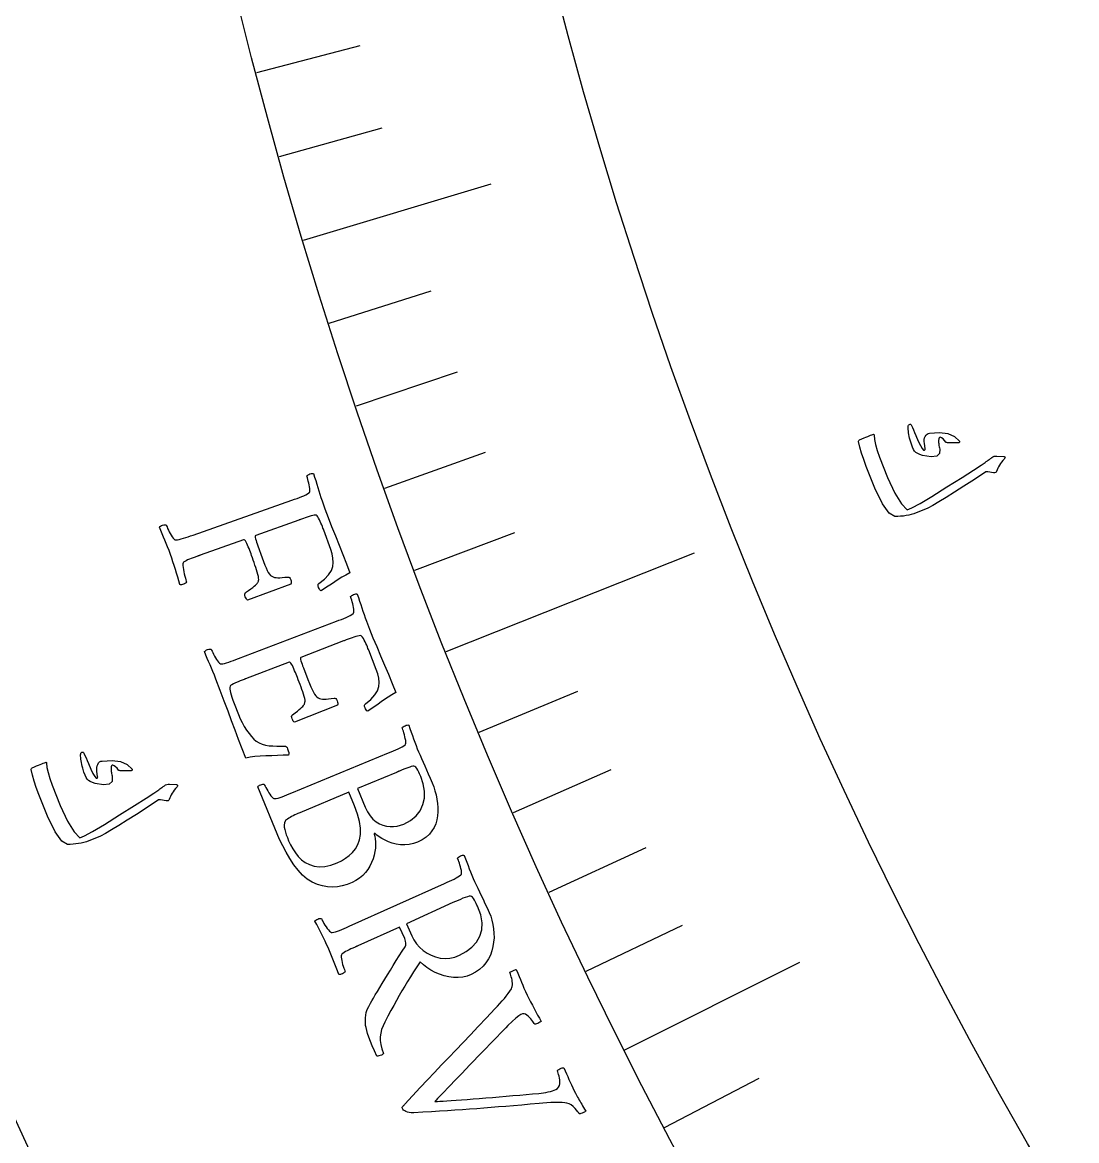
# Model space of a CAD drawing. Header units: millimetres. Extents: x -83 to 83, y -82 to 91.
# Drawn here: x -56.48 to -44.76, y -25.96 to -13.52 of the extents above; entities that cross this region are included whole.
import ezdxf

# ---------------------------------------------------------------- set-up
doc = ezdxf.new("R2010")
doc.units = ezdxf.units.MM
for name, color, linetype in [('CUT_OUTER', 1, 'Continuous'), ('ENGRAVE', 7, 'Continuous'), ('ENGRAVE_FINE', 8, 'Continuous'), ('TEXT', 5, 'Continuous')]:
    doc.layers.add(name, color=color, linetype=linetype)

msp = doc.modelspace()

# ---------------------------------------------------------------- linework, layer by layer
at = {"layer": 'CUT_OUTER'}
msp.add_arc((0, 0), 82.5, 179.648438, 0, dxfattribs=at)
at = {"layer": 'ENGRAVE'}
for points in [[(-53.3559, -15.9451), (-51.2691, -15.3215)], [(-51.769, -20.5199), (-49.008, -19.4255)], [(-49.7849, -24.9511), (-47.8378, -23.9753)]]:
    msp.add_lwpolyline(points, dxfattribs=at)
for radius in [80.85, 80.85, 78.6844, 74.6625, 74.6625, 71.4862, 65.5875, 65.5875, 62.1225, 55.6875, 55.6875, 52.2225, 45.7875, 45.7875]:
    msp.add_circle((0, 0), radius, dxfattribs=at)
at = {"layer": 'ENGRAVE_FINE'}
for points in [[(-53.8773, -14.0831), (-52.7279, -13.7827)], [(-53.6247, -15.0161), (-52.4808, -14.6958)], [(-53.0708, -16.8698), (-51.9386, -16.5099)], [(-52.7695, -17.7899), (-51.6437, -17.4104)], [(-52.452, -18.7052), (-51.333, -18.3061)], [(-52.1185, -19.6152), (-51.0067, -19.1968)], [(-51.4037, -21.4187), (-50.307, -20.9618)], [(-51.0225, -22.3116), (-49.934, -21.8356)], [(-50.6255, -23.1981), (-49.5455, -22.7032)], [(-50.213, -24.0781), (-49.1418, -23.5644)], [(-49.3414, -25.817), (-48.2888, -25.2663)]]:
    msp.add_lwpolyline(points, dxfattribs=at)
at = {"layer": 'TEXT'}
for points in [[(-46.0606, -18.1831), (-46.0597, -18.1865), (-46.0599, -18.1898), (-46.0612, -18.193), (-46.0634, -18.1961), (-46.0659, -18.1978), (-46.0687, -18.1992), (-46.072, -18.2002), (-46.0756, -18.2009), (-46.1816, -18.2012), (-46.1926, -18.2005), (-46.2016, -18.1987), (-46.2085, -18.1958), (-46.2133, -18.1919), (-46.2279, -18.1728), (-46.2432, -18.1577), (-46.2593, -18.1465), (-46.276, -18.1393), (-46.2832, -18.1394), (-46.2886, -18.1453), (-46.2923, -18.1569), (-46.2943, -18.1743), (-46.2939, -18.1852), (-46.2931, -18.1963), (-46.292, -18.2077), (-46.2906, -18.2194), (-46.2887, -18.2313), (-46.2865, -18.2438), (-46.2838, -18.2566), (-46.2806, -18.27), (-46.2817, -18.3208), (-46.3137, -18.3496), (-46.3768, -18.3564), (-46.4709, -18.3411), (-46.5009, -18.3313), (-46.5258, -18.3199), (-46.5455, -18.307), (-46.56, -18.2925), (-46.5716, -18.2749), (-46.5836, -18.249), (-46.5961, -18.2148), (-46.6091, -18.1723), (-46.6152, -18.1504), (-46.6203, -18.1294), (-46.6243, -18.1092), (-46.6272, -18.0898), (-46.6294, -18.0714), (-46.6311, -18.054), (-46.6324, -18.0377), (-46.6333, -18.0226), (-46.6318, -18.0124), (-46.6288, -18.0044), (-46.6242, -17.9986), (-46.618, -17.9948), (-46.6108, -17.9933), (-46.6046, -17.9946), (-46.5996, -17.9989), (-46.5957, -18.0061), (-46.5848, -18.0295), (-46.5728, -18.0563), (-46.5597, -18.0863), (-46.5456, -18.1197), (-46.5192, -18.182), (-46.4962, -18.2296), (-46.4766, -18.2627), (-46.4604, -18.2812), (-46.4572, -18.2832), (-46.4539, -18.2837), (-46.4505, -18.2826), (-46.4469, -18.2799), (-46.445, -18.2774), (-46.4438, -18.2737), (-46.4434, -18.2688), (-46.4437, -18.2627), (-46.4511, -18.208), (-46.4532, -18.1847), (-46.4524, -18.1638), (-46.4487, -18.1452), (-46.442, -18.129), (-46.4327, -18.1138), (-46.4213, -18.1026), (-46.408, -18.0952), (-46.3925, -18.0918), (-46.2822, -18.0849), (-46.1902, -18.0978), (-46.1163, -18.1305), (-46.0606, -18.1831)], [(-45.5644, -18.3809), (-45.5791, -18.3979), (-45.5926, -18.4149), (-45.605, -18.4319), (-45.6163, -18.449), (-45.6263, -18.4663), (-45.6351, -18.4837), (-45.6427, -18.5015), (-45.649, -18.5194), (-45.6536, -18.5272), (-45.6605, -18.532), (-45.67, -18.5338), (-45.6818, -18.5327), (-45.746, -18.5232), (-45.7528, -18.5225), (-45.7584, -18.5223), (-45.7628, -18.5226), (-45.766, -18.5234), (-45.8947, -18.6081), (-46.0113, -18.6838), (-46.1159, -18.7505), (-46.2083, -18.8082), (-46.2887, -18.8567), (-46.357, -18.8958), (-46.4131, -18.9254), (-46.4571, -18.9456), (-46.5416, -18.9801), (-46.569, -18.9895), (-46.5971, -18.9977), (-46.6258, -19.0046), (-46.6551, -19.0102), (-46.6851, -19.0145), (-46.7158, -19.0173), (-46.7473, -19.0186), (-46.7795, -19.0184), (-46.8416, -18.9828), (-46.9159, -18.8786), (-47.002, -18.7057), (-47.0991, -18.464), (-47.1261, -18.3872), (-47.1491, -18.3154), (-47.168, -18.2486), (-47.1829, -18.1867), (-47.1827, -18.1805), (-47.1808, -18.1754), (-47.1772, -18.1714), (-47.172, -18.1685), (-47.146, -18.1566), (-47.1222, -18.146), (-47.1008, -18.1367), (-47.0815, -18.1286), (-47.0644, -18.1217), (-47.049, -18.1159), (-47.0355, -18.1111), (-47.0238, -18.1074), (-47.0171, -18.1057), (-47.0127, -18.1066), (-47.0104, -18.1101), (-47.0104, -18.1163), (-47.007, -18.1617), (-46.9957, -18.2177), (-46.9765, -18.2842), (-46.9493, -18.3611), (-46.86, -18.5877), (-46.7787, -18.7604), (-46.7061, -18.8793), (-46.6426, -18.9446), (-46.5901, -18.9232), (-46.4989, -18.8738), (-46.3691, -18.7964), (-46.2005, -18.6913), (-46.0322, -18.5849), (-45.905, -18.5039), (-45.819, -18.4484), (-45.7743, -18.4182), (-45.7623, -18.4096), (-45.751, -18.4014), (-45.7404, -18.3939), (-45.7307, -18.3869), (-45.7219, -18.3805), (-45.714, -18.3748), (-45.7071, -18.3697), (-45.7013, -18.3652), (-45.6881, -18.3565), (-45.6745, -18.3505), (-45.6606, -18.3474), (-45.6463, -18.3471), (-45.5677, -18.3528), (-45.5622, -18.3536), (-45.5582, -18.3553), (-45.5555, -18.3578), (-45.5543, -18.3611), (-45.555, -18.366), (-45.5569, -18.371), (-45.56, -18.3759), (-45.5644, -18.3809)], [(-53.1512, -18.8455), (-53.1183, -18.9364), (-53.0827, -19.0314), (-53.0443, -19.1305), (-53.003, -19.2336), (-52.9611, -19.3383), (-52.9203, -19.4419), (-52.8808, -19.5446), (-52.8426, -19.6462), (-52.8875, -19.6707), (-52.9301, -19.6955), (-52.9703, -19.7205), (-53.0083, -19.7458), (-53.0454, -19.7712), (-53.0833, -19.7965), (-53.122, -19.8217), (-53.1614, -19.8469), (-53.17, -19.8414), (-53.1777, -19.8331), (-53.1847, -19.822), (-53.1909, -19.808), (-53.1952, -19.7927), (-53.1959, -19.7805), (-53.1928, -19.7713), (-53.1859, -19.7651), (-53.1241, -19.7163), (-53.0779, -19.6686), (-53.0473, -19.622), (-53.0323, -19.5765), (-53.0283, -19.5308), (-53.0307, -19.4839), (-53.0394, -19.4357), (-53.0545, -19.3863), (-53.133, -19.1702), (-53.1364, -19.1608), (-53.1412, -19.1484), (-53.1473, -19.1328), (-53.1547, -19.114), (-53.1629, -19.094), (-53.1714, -19.0749), (-53.1801, -19.0565), (-53.189, -19.039), (-53.1979, -19.024), (-53.2064, -19.0133), (-53.2145, -19.0067), (-53.2222, -19.0044), (-53.2376, -19.006), (-53.2546, -19.009), (-53.2734, -19.0137), (-53.2938, -19.0198), (-53.3153, -19.0268), (-53.337, -19.0341), (-53.3589, -19.0416), (-53.3812, -19.0495), (-53.3899, -19.0526), (-53.3976, -19.0553), (-53.4043, -19.0577), (-53.4101, -19.0598), (-53.8891, -19.2307), (-53.8931, -19.2346), (-53.8946, -19.2423), (-53.8936, -19.2539), (-53.8901, -19.2694), (-53.885, -19.2872), (-53.8792, -19.306), (-53.8728, -19.3256), (-53.8656, -19.346), (-53.8176, -19.4791), (-53.8017, -19.5221), (-53.7869, -19.5598), (-53.7732, -19.5921), (-53.7608, -19.6192), (-53.7487, -19.6417), (-53.7362, -19.6601), (-53.7233, -19.6744), (-53.71, -19.6848), (-53.6956, -19.6921), (-53.6794, -19.6972), (-53.6614, -19.7002), (-53.6416, -19.701), (-53.6191, -19.7003), (-53.5933, -19.6987), (-53.564, -19.6963), (-53.5314, -19.6929), (-53.5222, -19.6932), (-53.5138, -19.6982), (-53.5063, -19.708), (-53.4997, -19.7225), (-53.4952, -19.7372), (-53.4931, -19.7502), (-53.4936, -19.7616), (-53.4965, -19.7714), (-53.9788, -19.9496), (-53.9858, -19.9448), (-53.9924, -19.9368), (-53.9988, -19.9258), (-54.0047, -19.9116), (-54.0088, -19.897), (-54.0095, -19.8844), (-54.0069, -19.874), (-54.0008, -19.8656), (-53.9699, -19.8443), (-53.9437, -19.8257), (-53.9223, -19.8098), (-53.9057, -19.7965), (-53.8927, -19.7853), (-53.8822, -19.7753), (-53.8742, -19.7666), (-53.8687, -19.7593), (-53.8648, -19.7524), (-53.8616, -19.7452), (-53.8591, -19.7377), (-53.8572, -19.7299), (-53.8555, -19.7194), (-53.8562, -19.7051), (-53.8593, -19.6868), (-53.8647, -19.6645), (-53.8717, -19.6398), (-53.8794, -19.6141), (-53.8878, -19.5873), (-53.897, -19.5595), (-53.9064, -19.5316), (-53.9158, -19.5046), (-53.9249, -19.4785), (-53.934, -19.4532), (-53.9404, -19.4357), (-53.9473, -19.4171), (-53.9549, -19.3974), (-53.963, -19.3766), (-53.9713, -19.356), (-53.9794, -19.3371), (-53.9873, -19.3197), (-53.995, -19.3039), (-54.0024, -19.2911), (-54.0097, -19.2826), (-54.0166, -19.2784), (-54.0233, -19.2786), (-54.5049, -19.4505), (-54.5089, -19.4519), (-54.5128, -19.4533), (-54.5168, -19.4547), (-54.5207, -19.4561), (-54.5247, -19.4575), (-54.5286, -19.4589), (-54.5326, -19.4604), (-54.5365, -19.4618), (-54.5609, -19.4706), (-54.5841, -19.4791), (-54.6061, -19.4874), (-54.6268, -19.4955), (-54.6459, -19.5035), (-54.6629, -19.5117), (-54.6778, -19.5201), (-54.6906, -19.5287), (-54.6952, -19.5361), (-54.6978, -19.5481), (-54.6983, -19.5648), (-54.6968, -19.5862), (-54.6937, -19.6101), (-54.6895, -19.6344), (-54.6843, -19.6591), (-54.6779, -19.6842), (-54.6716, -19.7072), (-54.6662, -19.726), (-54.6619, -19.7404), (-54.6585, -19.7505), (-54.6634, -19.7563), (-54.6707, -19.762), (-54.6802, -19.7676), (-54.6919, -19.773), (-54.7041, -19.7774), (-54.7149, -19.7795), (-54.7242, -19.7794), (-54.7321, -19.7771), (-54.744, -19.7359), (-54.7564, -19.6941), (-54.7693, -19.6514), (-54.7825, -19.6079), (-54.796, -19.5647), (-54.8095, -19.5229), (-54.8231, -19.4824), (-54.8367, -19.4432), (-54.8527, -19.3994), (-54.8686, -19.3584), (-54.8844, -19.3201), (-54.9001, -19.2847), (-54.9155, -19.25), (-54.9303, -19.2142), (-54.9446, -19.1773), (-54.9584, -19.1392), (-54.9537, -19.1325), (-54.9465, -19.1265), (-54.9368, -19.1214), (-54.9247, -19.1171), (-54.9121, -19.1139), (-54.9012, -19.1122), (-54.892, -19.1121), (-54.8845, -19.1135), (-54.8809, -19.1231), (-54.8756, -19.1358), (-54.8687, -19.1516), (-54.8601, -19.1706), (-54.8504, -19.1908), (-54.84, -19.2102), (-54.8289, -19.2288), (-54.8172, -19.2466), (-54.8058, -19.2617), (-54.7956, -19.2722), (-54.7867, -19.2781), (-54.779, -19.2794), (-54.7604, -19.2782), (-54.7399, -19.2749), (-54.7174, -19.2697), (-54.6931, -19.2626), (-54.6674, -19.2542), (-54.6407, -19.2452), (-54.6131, -19.2358), (-54.5846, -19.2258), (-53.4855, -18.8387), (-53.457, -18.8286), (-53.4293, -18.8186), (-53.4025, -18.8087), (-53.3766, -18.7989), (-53.3526, -18.7891), (-53.3314, -18.779), (-53.3131, -18.7686), (-53.2977, -18.758), (-53.2915, -18.752), (-53.2878, -18.7419), (-53.2866, -18.7278), (-53.288, -18.7097), (-53.291, -18.6894), (-53.2946, -18.6688), (-53.2988, -18.6479), (-53.3037, -18.6268), (-53.3086, -18.6071), (-53.3129, -18.5908), (-53.3166, -18.578), (-53.3196, -18.5685), (-53.3145, -18.5629), (-53.3072, -18.5573), (-53.2976, -18.5519), (-53.2858, -18.5466), (-53.2736, -18.5425), (-53.2628, -18.5404), (-53.2535, -18.5406), (-53.2457, -18.5428), (-53.2337, -18.5818), (-53.2219, -18.6206), (-53.2104, -18.6591), (-53.1991, -18.6973), (-53.1877, -18.7351), (-53.1759, -18.7724), (-53.1638, -18.8092), (-53.1512, -18.8455)], [(-52.6575, -20.1838), (-52.6224, -20.2738), (-52.5844, -20.3679), (-52.5434, -20.466), (-52.4996, -20.568), (-52.455, -20.6716), (-52.4117, -20.7741), (-52.3696, -20.8757), (-52.3288, -20.9764), (-52.3731, -21.002), (-52.415, -21.0279), (-52.4546, -21.0539), (-52.4919, -21.0801), (-52.5284, -21.1064), (-52.5656, -21.1327), (-52.6037, -21.1589), (-52.6425, -21.1851), (-52.6512, -21.1798), (-52.6591, -21.1718), (-52.6664, -21.1608), (-52.6729, -21.1469), (-52.6776, -21.1318), (-52.6786, -21.1195), (-52.6757, -21.1103), (-52.669, -21.1039), (-52.6085, -21.0536), (-52.5635, -21.0047), (-52.5341, -20.9574), (-52.5202, -20.9115), (-52.5174, -20.8657), (-52.5209, -20.8189), (-52.5309, -20.771), (-52.5473, -20.7219), (-52.6312, -20.5078), (-52.6348, -20.4986), (-52.6399, -20.4863), (-52.6464, -20.4708), (-52.6543, -20.4522), (-52.663, -20.4325), (-52.6719, -20.4136), (-52.6811, -20.3955), (-52.6905, -20.3782), (-52.6998, -20.3634), (-52.7085, -20.3529), (-52.7168, -20.3465), (-52.7245, -20.3444), (-52.7399, -20.3463), (-52.7568, -20.3499), (-52.7755, -20.3549), (-52.7958, -20.3616), (-52.817, -20.3691), (-52.8385, -20.3769), (-52.8603, -20.3851), (-52.8823, -20.3935), (-52.8909, -20.3968), (-52.8986, -20.3997), (-52.9053, -20.4023), (-52.911, -20.4045), (-53.3855, -20.5875), (-53.3894, -20.5914), (-53.3907, -20.5992), (-53.3894, -20.6108), (-53.3855, -20.6262), (-53.38, -20.6439), (-53.3737, -20.6625), (-53.3668, -20.6819), (-53.3591, -20.7022), (-53.3078, -20.834), (-53.2907, -20.8766), (-53.275, -20.9138), (-53.2605, -20.9459), (-53.2474, -20.9726), (-53.2347, -20.9948), (-53.2218, -21.0128), (-53.2085, -21.0269), (-53.195, -21.0369), (-53.1804, -21.0438), (-53.1641, -21.0485), (-53.146, -21.051), (-53.1261, -21.0514), (-53.1037, -21.0501), (-53.0779, -21.0479), (-53.0487, -21.0447), (-53.0162, -21.0405), (-53.007, -21.0406), (-52.9985, -21.0454), (-52.9907, -21.0549), (-52.9837, -21.0692), (-52.9789, -21.0839), (-52.9765, -21.0969), (-52.9767, -21.1083), (-52.9793, -21.1181), (-53.457, -21.3084), (-53.4641, -21.3038), (-53.4709, -21.296), (-53.4775, -21.2851), (-53.4839, -21.2711), (-53.4883, -21.2566), (-53.4894, -21.244), (-53.487, -21.2335), (-53.4811, -21.225), (-53.4507, -21.2029), (-53.425, -21.1837), (-53.404, -21.1672), (-53.3877, -21.1535), (-53.375, -21.142), (-53.3648, -21.1317), (-53.357, -21.1229), (-53.3518, -21.1154), (-53.348, -21.1084), (-53.345, -21.1011), (-53.3426, -21.0935), (-53.341, -21.0857), (-53.3395, -21.0752), (-53.3406, -21.0609), (-53.3441, -21.0427), (-53.3501, -21.0206), (-53.3577, -20.996), (-53.3661, -20.9705), (-53.3752, -20.9439), (-53.3851, -20.9164), (-53.3952, -20.8888), (-53.4052, -20.862), (-53.415, -20.8361), (-53.4247, -20.8111), (-53.4316, -20.7937), (-53.439, -20.7753), (-53.4471, -20.7558), (-53.4557, -20.7352), (-53.4645, -20.7149), (-53.4731, -20.6961), (-53.4814, -20.6789), (-53.4895, -20.6634), (-53.4973, -20.6507), (-53.5047, -20.6424), (-53.5117, -20.6384), (-53.5184, -20.6388), (-54.0034, -20.8258), (-54.0063, -20.8269), (-54.0099, -20.8283), (-54.0141, -20.8299), (-54.019, -20.8318), (-54.0386, -20.8395), (-54.0606, -20.8482), (-54.0852, -20.8582), (-54.1124, -20.8693), (-54.1375, -20.8804), (-54.156, -20.8903), (-54.1678, -20.8989), (-54.173, -20.9063), (-54.1759, -20.9233), (-54.1764, -20.9412), (-54.1745, -20.9598), (-54.1703, -20.9792), (-54.1636, -21.0016), (-54.1543, -21.0292), (-54.1424, -21.062), (-54.1278, -21.1001), (-54.0796, -21.2233), (-54.0605, -21.2685), (-54.0393, -21.3125), (-54.0158, -21.3553), (-53.9902, -21.3968), (-53.9634, -21.435), (-53.9364, -21.4678), (-53.9093, -21.4952), (-53.8821, -21.5173), (-53.8506, -21.5376), (-53.8163, -21.553), (-53.7792, -21.5635), (-53.7395, -21.5691), (-53.6976, -21.5717), (-53.6545, -21.5735), (-53.61, -21.5743), (-53.5642, -21.5741), (-53.5557, -21.5756), (-53.5479, -21.5811), (-53.5406, -21.5906), (-53.534, -21.6042), (-53.5264, -21.626), (-53.5222, -21.6446), (-53.5216, -21.6602), (-53.5244, -21.6727), (-53.5846, -21.6754), (-53.6466, -21.678), (-53.7107, -21.6803), (-53.7767, -21.6824), (-53.8408, -21.6854), (-53.8992, -21.6904), (-53.9519, -21.6975), (-53.9989, -21.7066), (-54.0399, -21.6032), (-54.08, -21.4999), (-54.1191, -21.3965), (-54.1573, -21.2931), (-54.1964, -21.1866), (-54.2386, -21.0736), (-54.2837, -20.9543), (-54.3317, -20.8285), (-54.3486, -20.785), (-54.3651, -20.7439), (-54.3812, -20.7054), (-54.3969, -20.6693), (-54.4123, -20.634), (-54.4273, -20.5979), (-54.4422, -20.5609), (-54.4567, -20.5231), (-54.4522, -20.5162), (-54.4452, -20.5101), (-54.4357, -20.5047), (-54.4236, -20.5001), (-54.4111, -20.4966), (-54.4002, -20.4947), (-54.391, -20.4943), (-54.3835, -20.4955), (-54.3797, -20.505), (-54.3741, -20.5175), (-54.3668, -20.5332), (-54.3577, -20.552), (-54.3475, -20.5719), (-54.3366, -20.591), (-54.3251, -20.6093), (-54.3129, -20.6268), (-54.3011, -20.6417), (-54.2907, -20.6519), (-54.2816, -20.6576), (-54.2739, -20.6587), (-54.2553, -20.657), (-54.2349, -20.6532), (-54.2126, -20.6475), (-54.1884, -20.6397), (-54.1629, -20.6306), (-54.1365, -20.621), (-54.1091, -20.6109), (-54.0809, -20.6002), (-52.9919, -20.1854), (-52.9637, -20.1746), (-52.9363, -20.1638), (-52.9097, -20.1533), (-52.8841, -20.1429), (-52.8603, -20.1324), (-52.8394, -20.1218), (-52.8214, -20.111), (-52.8062, -20.1), (-52.8002, -20.0938), (-52.7967, -20.0836), (-52.7959, -20.0695), (-52.7978, -20.0514), (-52.8012, -20.0312), (-52.8053, -20.0108), (-52.8101, -19.99), (-52.8156, -19.9689), (-52.821, -19.9494), (-52.8257, -19.9333), (-52.8297, -19.9205), (-52.8329, -19.9111), (-52.828, -19.9054), (-52.8208, -19.8996), (-52.8114, -19.894), (-52.7997, -19.8884), (-52.7876, -19.8839), (-52.7769, -19.8816), (-52.7676, -19.8815), (-52.7597, -19.8835), (-52.7467, -19.9222), (-52.7339, -19.9607), (-52.7214, -19.9989), (-52.7092, -20.0368), (-52.6969, -20.0743), (-52.6841, -20.1113), (-52.671, -20.1478), (-52.6575, -20.1838)], [(-51.9259, -21.9834), (-51.9094, -22.0258), (-51.895, -22.0698), (-51.8827, -22.1154), (-51.8725, -22.1627), (-51.8651, -22.2104), (-51.8614, -22.2576), (-51.8614, -22.3041), (-51.8651, -22.35), (-51.8731, -22.3946), (-51.8863, -22.4374), (-51.9046, -22.4784), (-51.9281, -22.5175), (-51.9576, -22.5539), (-51.9941, -22.5865), (-52.0375, -22.6155), (-52.0878, -22.6408), (-52.1353, -22.6581), (-52.183, -22.669), (-52.2308, -22.6733), (-52.2788, -22.6711), (-52.3255, -22.6638), (-52.3695, -22.6532), (-52.4108, -22.639), (-52.4495, -22.6214), (-52.4843, -22.6022), (-52.5145, -22.5834), (-52.5399, -22.565), (-52.5605, -22.547), (-52.5643, -22.5453), (-52.5673, -22.5454), (-52.5695, -22.5475), (-52.5708, -22.5515), (-52.5634, -22.5766), (-52.5584, -22.605), (-52.5558, -22.6367), (-52.5556, -22.6717), (-52.558, -22.7089), (-52.5636, -22.7473), (-52.5723, -22.7869), (-52.584, -22.8276), (-52.5992, -22.8682), (-52.6183, -22.9073), (-52.6413, -22.9449), (-52.6681, -22.981), (-52.699, -23.0145), (-52.7343, -23.0441), (-52.7739, -23.07), (-52.8178, -23.092), (-52.8716, -23.1128), (-52.9256, -23.1281), (-52.9796, -23.1379), (-53.0338, -23.1421), (-53.0886, -23.1397), (-53.1444, -23.1295), (-53.2014, -23.1115), (-53.2595, -23.0856), (-53.3149, -23.0518), (-53.3679, -23.0083), (-53.4182, -22.9552), (-53.4659, -22.8925), (-53.5105, -22.8244), (-53.5515, -22.7551), (-53.5888, -22.6846), (-53.6226, -22.613), (-53.866, -22.027), (-53.8617, -22.02), (-53.8548, -22.0137), (-53.8454, -22.008), (-53.8335, -22.0031), (-53.8211, -21.9992), (-53.8103, -21.997), (-53.8011, -21.9964), (-53.7935, -21.9974), (-53.7894, -22.0067), (-53.7835, -22.0191), (-53.7758, -22.0346), (-53.7662, -22.0531), (-53.7554, -22.0728), (-53.744, -22.0916), (-53.732, -22.1096), (-53.7193, -22.1267), (-53.7071, -22.1412), (-53.6964, -22.1511), (-53.6872, -22.1566), (-53.6794, -22.1575), (-53.6609, -22.1552), (-53.6406, -22.1509), (-53.6185, -22.1445), (-53.5946, -22.1361), (-53.5693, -22.1263), (-53.5431, -22.116), (-53.5161, -22.1051), (-53.4881, -22.0937), (-52.4111, -21.6488), (-52.3832, -21.6372), (-52.3561, -21.6257), (-52.3298, -21.6144), (-52.3045, -21.6033), (-52.281, -21.5922), (-52.2604, -21.581), (-52.2427, -21.5697), (-52.2278, -21.5583), (-52.222, -21.5519), (-52.2188, -21.5416), (-52.2184, -21.5275), (-52.2207, -21.5095), (-52.2248, -21.4894), (-52.2295, -21.469), (-52.2348, -21.4484), (-52.2408, -21.4275), (-52.2468, -21.4081), (-52.2519, -21.3921), (-52.2563, -21.3795), (-52.2598, -21.3702), (-52.255, -21.3643), (-52.248, -21.3584), (-52.2387, -21.3525), (-52.2272, -21.3465), (-52.2152, -21.3417), (-52.2046, -21.3391), (-52.1953, -21.3387), (-52.1874, -21.3406), (-52.1733, -21.3789), (-52.1594, -21.417), (-52.1459, -21.4548), (-52.1326, -21.4924), (-52.1192, -21.5295), (-52.1055, -21.5662), (-52.0914, -21.6023), (-52.0769, -21.6379), (-52.0613, -21.675), (-52.0447, -21.7133), (-52.0274, -21.7527), (-52.0091, -21.7932), (-51.9899, -21.8358), (-51.9696, -21.8818), (-51.9483, -21.931), (-51.9259, -21.9834)], [(-55.264, -21.8309), (-55.2632, -21.8343), (-55.2634, -21.8376), (-55.2646, -21.8408), (-55.2669, -21.8439), (-55.2693, -21.8456), (-55.2722, -21.847), (-55.2754, -21.848), (-55.279, -21.8487), (-55.3851, -21.849), (-55.3961, -21.8483), (-55.4051, -21.8465), (-55.412, -21.8436), (-55.4168, -21.8397), (-55.4314, -21.8206), (-55.4468, -21.8054), (-55.4628, -21.7942), (-55.4795, -21.787), (-55.4867, -21.7871), (-55.4922, -21.793), (-55.4959, -21.8046), (-55.4978, -21.822), (-55.4974, -21.8329), (-55.4966, -21.8441), (-55.4955, -21.8555), (-55.494, -21.8672), (-55.4922, -21.8792), (-55.4899, -21.8916), (-55.4872, -21.9045), (-55.4841, -21.9178), (-55.4851, -21.9687), (-55.5171, -21.9975), (-55.5802, -22.0043), (-55.6743, -21.989), (-55.7043, -21.9792), (-55.7292, -21.9678), (-55.7489, -21.9549), (-55.7635, -21.9404), (-55.7751, -21.9228), (-55.7871, -21.8969), (-55.7997, -21.8626), (-55.8127, -21.8201), (-55.8189, -21.7983), (-55.8239, -21.7772), (-55.828, -21.757), (-55.8309, -21.7376), (-55.8331, -21.7192), (-55.8348, -21.7018), (-55.8361, -21.6855), (-55.8371, -21.6703), (-55.8356, -21.6602), (-55.8326, -21.6522), (-55.828, -21.6463), (-55.8219, -21.6425), (-55.8146, -21.641), (-55.8085, -21.6423), (-55.8034, -21.6466), (-55.7995, -21.6538), (-55.7885, -21.6772), (-55.7765, -21.704), (-55.7634, -21.7341), (-55.7493, -21.7675), (-55.7228, -21.8298), (-55.6997, -21.8775), (-55.68, -21.9106), (-55.6639, -21.9291), (-55.6607, -21.9311), (-55.6574, -21.9315), (-55.6539, -21.9304), (-55.6504, -21.9278), (-55.6485, -21.9253), (-55.6473, -21.9216), (-55.6468, -21.9167), (-55.6471, -21.9106), (-55.6546, -21.8558), (-55.6568, -21.8325), (-55.656, -21.8116), (-55.6523, -21.793), (-55.6456, -21.7767), (-55.6363, -21.7615), (-55.625, -21.7502), (-55.6116, -21.7429), (-55.5962, -21.7395), (-55.4859, -21.7325), (-55.3938, -21.7454), (-55.3198, -21.7782), (-55.264, -21.8309)], [(-54.7675, -22.03), (-54.7822, -22.047), (-54.7958, -22.064), (-54.8081, -22.0811), (-54.8194, -22.0982), (-54.8294, -22.1154), (-54.8383, -22.1329), (-54.8458, -22.1507), (-54.8522, -22.1687), (-54.8567, -22.1765), (-54.8637, -22.1813), (-54.8731, -22.1831), (-54.885, -22.182), (-54.9492, -22.1723), (-54.956, -22.1716), (-54.9616, -22.1714), (-54.966, -22.1716), (-54.9692, -22.1724), (-55.098, -22.257), (-55.2147, -22.3326), (-55.3193, -22.3992), (-55.4119, -22.4568), (-55.4923, -22.5052), (-55.5606, -22.5442), (-55.6168, -22.5737), (-55.6608, -22.5939), (-55.7454, -22.6282), (-55.7728, -22.6376), (-55.8009, -22.6457), (-55.8296, -22.6525), (-55.8589, -22.6581), (-55.8889, -22.6624), (-55.9196, -22.6651), (-55.9511, -22.6664), (-55.9833, -22.6662), (-56.0453, -22.6305), (-56.1195, -22.5263), (-56.2054, -22.3536), (-56.3025, -22.1122), (-56.3295, -22.0355), (-56.3525, -21.9638), (-56.3715, -21.8971), (-56.3865, -21.8353), (-56.3863, -21.8291), (-56.3844, -21.824), (-56.3808, -21.82), (-56.3756, -21.817), (-56.3496, -21.8052), (-56.3258, -21.7945), (-56.3044, -21.7852), (-56.2852, -21.7771), (-56.268, -21.7701), (-56.2527, -21.7642), (-56.2392, -21.7594), (-56.2275, -21.7557), (-56.2208, -21.754), (-56.2163, -21.7549), (-56.2141, -21.7584), (-56.2141, -21.7646), (-56.2106, -21.81), (-56.1992, -21.866), (-56.18, -21.9324), (-56.1528, -22.0093), (-56.0634, -22.2357), (-55.9822, -22.4083), (-55.9097, -22.5273), (-55.8463, -22.5926), (-55.7937, -22.5712), (-55.7025, -22.5219), (-55.5726, -22.4447), (-55.4039, -22.3398), (-55.2355, -22.2335), (-55.1082, -22.1526), (-55.0222, -22.0972), (-54.9775, -22.067), (-54.9654, -22.0583), (-54.9542, -22.0502), (-54.9436, -22.0426), (-54.9339, -22.0356), (-54.925, -22.0292), (-54.9172, -22.0235), (-54.9103, -22.0184), (-54.9045, -22.0139), (-54.8913, -22.0052), (-54.8777, -21.9993), (-54.8638, -21.9962), (-54.8495, -21.9958), (-54.7708, -22.0017), (-54.7654, -22.0026), (-54.7613, -22.0043), (-54.7586, -22.0068), (-54.7574, -22.0101), (-54.7581, -22.0151), (-54.76, -22.02), (-54.7631, -22.025), (-54.7675, -22.03)], [(-52.7573, -22.0466), (-52.6703, -22.2535), (-52.645, -22.3057), (-52.6164, -22.3502), (-52.5847, -22.387), (-52.5498, -22.4159), (-52.5127, -22.438), (-52.4746, -22.4541), (-52.4353, -22.4643), (-52.395, -22.4685), (-52.3548, -22.4677), (-52.3158, -22.4627), (-52.278, -22.4535), (-52.2415, -22.4402), (-52.1656, -22.3998), (-52.1048, -22.3504), (-52.059, -22.2921), (-52.0282, -22.2248), (-52.0124, -22.1512), (-52.0114, -22.0743), (-52.0253, -21.9939), (-52.054, -21.9099), (-52.0596, -21.8971), (-52.0667, -21.8815), (-52.0754, -21.863), (-52.0857, -21.8416), (-52.0968, -21.8216), (-52.1076, -21.8074), (-52.1184, -21.7988), (-52.1291, -21.7959), (-52.1423, -21.7975), (-52.158, -21.801), (-52.1763, -21.8065), (-52.1972, -21.814), (-52.2197, -21.8228), (-52.2428, -21.8319), (-52.2664, -21.8415), (-52.2906, -21.8516), (-52.2956, -21.8536), (-52.3003, -21.8556), (-52.3046, -21.8574), (-52.3086, -21.8591), (-52.3125, -21.8607), (-52.3164, -21.8623), (-52.3202, -21.8639), (-52.3241, -21.8656)], [(-52.8527, -22.0864), (-53.3992, -22.3149), (-53.4094, -22.3192), (-53.422, -22.3247), (-53.4369, -22.3314), (-53.4541, -22.3393), (-53.4722, -22.3479), (-53.4896, -22.3568), (-53.5063, -22.366), (-53.5223, -22.3754), (-53.5365, -22.3846), (-53.5476, -22.3929), (-53.5557, -22.4002), (-53.5607, -22.4067), (-53.5682, -22.4283), (-53.5716, -22.4513), (-53.5709, -22.4759), (-53.5662, -22.5021), (-53.5584, -22.53), (-53.5487, -22.56), (-53.5369, -22.592), (-53.5231, -22.626), (-53.5011, -22.673), (-53.4758, -22.7179), (-53.4471, -22.7609), (-53.415, -22.8018), (-53.3787, -22.8384), (-53.3375, -22.8685), (-53.2912, -22.8919), (-53.2399, -22.9088), (-53.1835, -22.9166), (-53.1215, -22.9127), (-53.054, -22.8974), (-52.9811, -22.8705), (-52.935, -22.8479), (-52.8916, -22.8212), (-52.851, -22.7904), (-52.8131, -22.7555), (-52.7801, -22.7152), (-52.7544, -22.6684), (-52.7357, -22.6151), (-52.7242, -22.5553), (-52.7223, -22.4881), (-52.7326, -22.4128), (-52.7549, -22.3292), (-52.7893, -22.2375)], [(-51.2922, -23.424), (-51.275, -23.4661), (-51.2611, -23.5104), (-51.2503, -23.557), (-51.2426, -23.6057), (-51.2385, -23.6555), (-51.2383, -23.705), (-51.2421, -23.7543), (-51.2497, -23.8034), (-51.2618, -23.8514), (-51.2788, -23.8974), (-51.3008, -23.9414), (-51.3277, -23.9834), (-51.3601, -24.0225), (-51.3984, -24.0574), (-51.4426, -24.0884), (-51.4928, -24.1153), (-51.5381, -24.1329), (-51.5858, -24.144), (-51.6356, -24.1488), (-51.6877, -24.1471), (-51.7404, -24.1398), (-51.7922, -24.1279), (-51.8431, -24.1113), (-51.893, -24.09), (-51.9405, -24.0649), (-51.9838, -24.0369), (-52.0231, -24.0061), (-52.0583, -23.9723), (-52.0968, -24.0294), (-52.1333, -24.085), (-52.1678, -24.1389), (-52.2003, -24.1912), (-52.2317, -24.243), (-52.2625, -24.2954), (-52.2928, -24.3484), (-52.3226, -24.402), (-52.3529, -24.4575), (-52.3847, -24.516), (-52.4178, -24.5776), (-52.4524, -24.6423), (-52.4728, -24.6851), (-52.4882, -24.727), (-52.4986, -24.768), (-52.5041, -24.808), (-52.5041, -24.8492), (-52.4983, -24.8936), (-52.4867, -24.9414), (-52.4692, -24.9924), (-52.4733, -24.9994), (-52.4806, -25.0057), (-52.491, -25.011), (-52.5046, -25.0155), (-52.5182, -25.019), (-52.5288, -25.0216), (-52.5364, -25.023), (-52.541, -25.0235), (-52.5689, -24.9635), (-52.5931, -24.9081), (-52.6136, -24.8575), (-52.6306, -24.8116), (-52.6441, -24.7708), (-52.6545, -24.7353), (-52.6618, -24.7051), (-52.666, -24.6803), (-52.6668, -24.6636), (-52.6674, -24.6436), (-52.6677, -24.6205), (-52.6678, -24.5941), (-52.6656, -24.5653), (-52.6589, -24.5348), (-52.6477, -24.5026), (-52.6322, -24.4688), (-52.624, -24.4537), (-52.6125, -24.4333), (-52.5977, -24.4075), (-52.5796, -24.3762), (-52.5588, -24.3407), (-52.5356, -24.3017), (-52.5101, -24.2594), (-52.4823, -24.2138), (-52.4529, -24.1658), (-52.4224, -24.1161), (-52.3908, -24.0649), (-52.3583, -24.0121), (-52.3253, -23.959), (-52.2924, -23.9068), (-52.2597, -23.8555), (-52.2271, -23.8051), (-52.2194, -23.7867), (-52.2175, -23.7656), (-52.2214, -23.7418), (-52.2311, -23.7153), (-52.2896, -23.5861), (-52.7532, -23.7952), (-52.757, -23.797), (-52.7608, -23.7987), (-52.7646, -23.8004), (-52.7684, -23.8021), (-52.7723, -23.8039), (-52.7761, -23.8056), (-52.7799, -23.8073), (-52.7837, -23.809), (-52.8073, -23.8198), (-52.8297, -23.8302), (-52.851, -23.8402), (-52.871, -23.8499), (-52.8894, -23.8595), (-52.9057, -23.8691), (-52.9199, -23.8786), (-52.9319, -23.8882), (-52.9361, -23.8955), (-52.9382, -23.9065), (-52.9383, -23.9212), (-52.9363, -23.9396), (-52.9327, -23.96), (-52.9281, -23.9807), (-52.9223, -24.0017), (-52.9154, -24.0229), (-52.9085, -24.0426), (-52.9026, -24.0588), (-52.8976, -24.0716), (-52.8936, -24.081), (-52.8981, -24.0872), (-52.9048, -24.0935), (-52.9139, -24.0998), (-52.9251, -24.1062), (-52.9369, -24.1115), (-52.9475, -24.1145), (-52.9568, -24.1151), (-52.9648, -24.1135), (-52.9797, -24.0742), (-52.9943, -24.0359), (-53.0087, -23.9984), (-53.0229, -23.9618), (-53.0373, -23.9254), (-53.0523, -23.8888), (-53.0681, -23.8519), (-53.0845, -23.8148), (-53.1009, -23.7787), (-53.118, -23.7425), (-53.1356, -23.7062), (-53.1539, -23.6698), (-53.1726, -23.6332), (-53.1915, -23.5963), (-53.2108, -23.5591), (-53.2303, -23.5217), (-53.2262, -23.5146), (-53.2195, -23.5081), (-53.2103, -23.5021), (-53.1985, -23.4968), (-53.1862, -23.4927), (-53.1755, -23.4901), (-53.1663, -23.4893), (-53.1587, -23.4901), (-53.1543, -23.4993), (-53.1481, -23.5115), (-53.1399, -23.5268), (-53.1298, -23.545), (-53.1185, -23.5643), (-53.1065, -23.5828), (-53.094, -23.6005), (-53.0809, -23.6173), (-53.0683, -23.6314), (-53.0573, -23.641), (-53.0479, -23.6462), (-53.0402, -23.6469), (-53.0217, -23.6441), (-53.0015, -23.6393), (-52.9796, -23.6323), (-52.9559, -23.6232), (-52.9309, -23.6127), (-52.9051, -23.6016), (-52.8783, -23.59), (-52.8507, -23.5778), (-51.7877, -23.1005), (-51.76, -23.0881), (-51.7333, -23.0759), (-51.7074, -23.0638), (-51.6823, -23.052), (-51.6592, -23.0403), (-51.6389, -23.0285), (-51.6215, -23.0167), (-51.607, -23.0049), (-51.6013, -22.9983), (-51.5984, -22.988), (-51.5984, -22.9739), (-51.6013, -22.9559), (-51.6058, -22.936), (-51.6109, -22.9161), (-51.6167, -22.896), (-51.6231, -22.8758), (-51.6293, -22.8571), (-51.6347, -22.8417), (-51.6393, -22.8294), (-51.643, -22.8203), (-51.6385, -22.8143), (-51.6316, -22.8081), (-51.6225, -22.802), (-51.6111, -22.7957), (-51.5993, -22.7906), (-51.5887, -22.7877), (-51.5794, -22.7871), (-51.5715, -22.7887), (-51.5564, -22.8265), (-51.5416, -22.864), (-51.5271, -22.901), (-51.5131, -22.9376), (-51.4989, -22.9738), (-51.4843, -23.0097), (-51.4693, -23.0452), (-51.4539, -23.0803), (-51.4372, -23.1171), (-51.4195, -23.1551), (-51.4008, -23.1943), (-51.3812, -23.2348), (-51.3605, -23.2775), (-51.3388, -23.3233), (-51.316, -23.3721), (-51.2922, -23.424)], [(-51.6214, -23.8986), (-51.5464, -23.8573), (-51.4837, -23.8087), (-51.4331, -23.7527), (-51.3948, -23.6894), (-51.3724, -23.6183), (-51.3695, -23.5387), (-51.3862, -23.4507), (-51.4223, -23.354), (-51.4282, -23.3414), (-51.4358, -23.326), (-51.445, -23.3077), (-51.4559, -23.2867), (-51.4675, -23.267), (-51.4788, -23.2531), (-51.4898, -23.2448), (-51.5005, -23.2422), (-51.516, -23.2439), (-51.5349, -23.2484), (-51.5574, -23.2558), (-51.5833, -23.266), (-51.611, -23.2779), (-51.6388, -23.2899), (-51.6667, -23.3022), (-51.6946, -23.3148), (-52.2131, -23.5517), (-52.1536, -23.6831), (-52.1293, -23.7293), (-52.0998, -23.7719), (-52.0653, -23.8107), (-52.0257, -23.8458), (-51.9822, -23.8761), (-51.936, -23.9004), (-51.8873, -23.9186), (-51.8359, -23.9308), (-51.7829, -23.9357), (-51.7295, -23.9319), (-51.6757, -23.9195), (-51.6214, -23.8986)], [(-50.869, -24.3422), (-50.8501, -24.3812), (-50.8309, -24.4194), (-50.8115, -24.4567), (-50.7919, -24.4931), (-50.7723, -24.529), (-50.7531, -24.5646), (-50.7341, -24.6), (-50.7154, -24.6352), (-50.7206, -24.6402), (-50.7285, -24.6457), (-50.7392, -24.6515), (-50.7526, -24.6578), (-50.7658, -24.663), (-50.7762, -24.6658), (-50.7836, -24.6663), (-50.7882, -24.6644), (-50.7917, -24.6581), (-50.7976, -24.6489), (-50.8059, -24.6368), (-50.8165, -24.6219), (-50.8288, -24.6061), (-50.8422, -24.5914), (-50.8565, -24.5777), (-50.8719, -24.5651), (-50.8881, -24.5556), (-50.9046, -24.5513), (-50.9216, -24.552), (-50.939, -24.5579), (-50.9632, -24.573), (-50.9953, -24.5988), (-51.0355, -24.6353), (-51.0836, -24.6826), (-51.1084, -24.7078), (-51.1369, -24.737), (-51.1691, -24.7701), (-51.205, -24.8071), (-51.2438, -24.847), (-51.2845, -24.8889), (-51.3272, -24.9328), (-51.3718, -24.9786), (-51.4173, -25.0255), (-51.4628, -25.0726), (-51.5081, -25.1199), (-51.5534, -25.1674), (-51.5977, -25.214), (-51.6402, -25.2586), (-51.681, -25.3012), (-51.72, -25.3419), (-51.7564, -25.3797), (-51.7893, -25.414), (-51.8187, -25.4446), (-51.8447, -25.4715), (-51.8661, -25.4939), (-51.8819, -25.5105), (-51.8922, -25.5215), (-51.8969, -25.5269), (-51.8864, -25.5266), (-51.8675, -25.5257), (-51.8401, -25.5241), (-51.8043, -25.5219), (-51.7616, -25.5191), (-51.7135, -25.5157), (-51.66, -25.5118), (-51.6012, -25.5073), (-51.538, -25.5024), (-51.4717, -25.4972), (-51.4022, -25.4918), (-51.3295, -25.4861), (-51.2549, -25.4801), (-51.1798, -25.474), (-51.1042, -25.4678), (-51.0281, -25.4614), (-50.9528, -25.4549), (-50.8798, -25.4486), (-50.8091, -25.4424), (-50.7407, -25.4363), (-50.715, -25.4338), (-50.689, -25.4303), (-50.6626, -25.426), (-50.636, -25.4207), (-50.6105, -25.4146), (-50.5877, -25.4079), (-50.5675, -25.4006), (-50.5499, -25.3928), (-50.5322, -25.3813), (-50.5191, -25.367), (-50.5106, -25.3497), (-50.5066, -25.3297), (-50.5058, -25.3082), (-50.5069, -25.2869), (-50.5098, -25.2658), (-50.5146, -25.2449), (-50.5201, -25.2258), (-50.525, -25.21), (-50.5295, -25.1976), (-50.5334, -25.1885), (-50.5315, -25.1823), (-50.5261, -25.1757), (-50.5171, -25.169), (-50.5045, -25.1619), (-50.491, -25.1559), (-50.4792, -25.1524), (-50.4692, -25.1512), (-50.4609, -25.1524), (-50.446, -25.1856), (-50.4316, -25.218), (-50.4179, -25.2495), (-50.4048, -25.2801), (-50.3915, -25.3107), (-50.3772, -25.342), (-50.3621, -25.3739), (-50.3459, -25.4065), (-50.3324, -25.4331), (-50.3202, -25.4567), (-50.3093, -25.4773), (-50.2996, -25.4949), (-50.2906, -25.5109), (-50.2816, -25.5267), (-50.2724, -25.5422), (-50.2631, -25.5576), (-50.2534, -25.5737), (-50.2427, -25.5916), (-50.231, -25.6114), (-50.2185, -25.6329), (-50.2237, -25.6381), (-50.2318, -25.6436), (-50.243, -25.6495), (-50.257, -25.6557), (-50.2708, -25.661), (-50.281, -25.6641), (-50.2876, -25.665), (-50.2906, -25.6636), (-50.2964, -25.6543), (-50.306, -25.6411), (-50.3197, -25.624), (-50.3372, -25.6029), (-50.3577, -25.5819), (-50.3799, -25.5651), (-50.404, -25.5525), (-50.4298, -25.544), (-50.4515, -25.5401), (-50.4804, -25.5377), (-50.5165, -25.5369), (-50.5599, -25.5376), (-50.6063, -25.5393), (-50.6513, -25.5418), (-50.695, -25.5449), (-50.7374, -25.5486), (-50.8357, -25.5573), (-50.9299, -25.5655), (-51.0199, -25.5733), (-51.1059, -25.5807), (-51.1891, -25.5876), (-51.271, -25.5942), (-51.3514, -25.6004), (-51.4305, -25.6062), (-51.5096, -25.6118), (-51.5903, -25.6175), (-51.6724, -25.6233), (-51.756, -25.6291), (-51.8428, -25.6349), (-51.9343, -25.6406), (-52.0304, -25.6462), (-52.1314, -25.6516), (-52.1584, -25.6521), (-52.1819, -25.6502), (-52.2019, -25.646), (-52.2183, -25.6394), (-52.2319, -25.6311), (-52.2434, -25.6215), (-52.2528, -25.6107), (-52.2601, -25.5987), (-52.2608, -25.5945), (-52.2594, -25.5897), (-52.2558, -25.5842), (-52.25, -25.578), (-52.2436, -25.5718), (-52.2383, -25.566), (-52.2341, -25.5609), (-52.2311, -25.5562), (-52.1437, -25.4627), (-52.0592, -25.3725), (-51.9774, -25.2857), (-51.8985, -25.2021), (-51.8207, -25.1199), (-51.7421, -25.0371), (-51.6628, -24.9538), (-51.5828, -24.8699), (-51.5004, -24.7833), (-51.414, -24.6922), (-51.3235, -24.5965), (-51.229, -24.4962), (-51.1999, -24.4656), (-51.1726, -24.4361), (-51.1471, -24.4076), (-51.1234, -24.3802), (-51.1014, -24.3533), (-51.081, -24.3262), (-51.0623, -24.299), (-51.0451, -24.2716), (-51.039, -24.2596), (-51.0351, -24.2456), (-51.0332, -24.2296), (-51.0335, -24.2115), (-51.0352, -24.1927), (-51.0378, -24.1746), (-51.0413, -24.157), (-51.0456, -24.1401), (-51.0503, -24.1246), (-51.0546, -24.1114), (-51.0585, -24.1005), (-51.0622, -24.0919), (-51.0606, -24.0898), (-51.0546, -24.086), (-51.0441, -24.0805), (-51.0293, -24.0733), (-51.0141, -24.0664), (-51.0027, -24.0616), (-50.9952, -24.059), (-50.9914, -24.0585), (-50.9738, -24.0994), (-50.9579, -24.1368), (-50.9439, -24.1706), (-50.9317, -24.201), (-50.9193, -24.2314), (-50.9047, -24.265), (-50.888, -24.3019), (-50.869, -24.3422)]]:
    msp.add_lwpolyline(points, close=True, dxfattribs=at)

doc.saveas('drawing.dxf')
